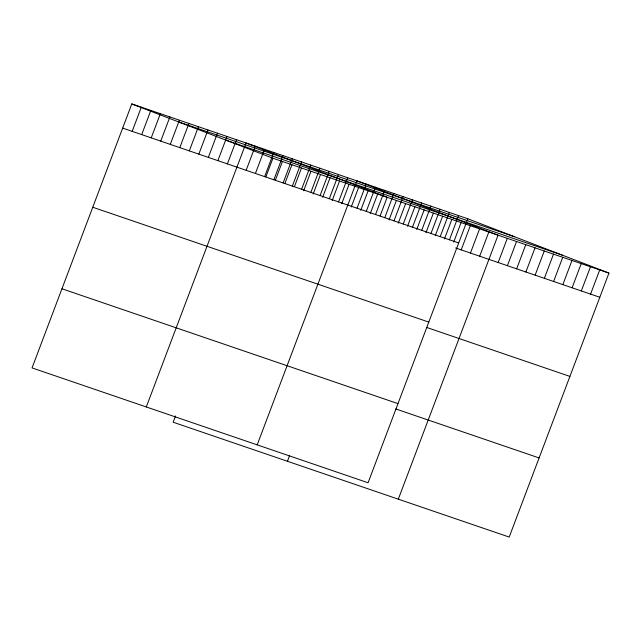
<?xml version="1.0" encoding="UTF-8"?>
<svg xmlns="http://www.w3.org/2000/svg" width="641" height="641" viewBox="0 0 641 641"><rect width="100%" height="100%" fill="white"/><g stroke="black" fill="none" stroke-linecap="round" stroke-linejoin="round"><path stroke-width="0.96" d="M467.834 218.781L131.798 103.93L32.05 367.91L368.078 482.761L467.834 218.781L608.95 273.09L509.202 537.07L173.166 422.219L175.546 415.929M132.182 131.357L141.316 107.183M141.709 134.618L150.843 110.436M151.228 137.871L160.362 113.689M160.747 141.124L169.881 116.95M170.266 144.377L179.4 120.204M179.792 147.63L188.927 123.457M189.311 150.883L198.446 126.71M198.83 154.136L207.964 129.963M208.349 157.39L217.483 133.216M217.876 160.651L227.01 136.469M227.395 163.904L236.529 139.722M146.3 406.955L246.048 142.983L387.172 197.292L380.145 215.889M246.152 170.314L255.294 146.14M255.398 173.471L264.533 149.297M264.637 176.628L273.771 152.454M265.895 176.836L272.922 158.239L608.95 273.09M273.875 179.792L283.01 155.611M275.414 180.089L282.441 161.492M283.122 182.949L292.256 158.768M284.933 183.35L291.959 164.753M292.36 186.106L301.494 161.933M294.451 186.603L301.478 168.006M301.599 189.263L310.733 165.09M303.626 190.786L311.005 171.259M310.845 192.42L319.979 168.246M313.145 194.039L320.524 174.512M320.083 195.577L329.218 171.403M322.663 197.292L330.043 177.765M329.322 198.742L338.456 174.56M332.19 200.545L339.562 181.018M338.56 201.899L347.702 177.725M341.709 203.798L349.089 184.271M257.193 444.862L356.941 180.882L498.057 235.191L398.309 499.171M351.228 207.051L358.607 187.525M357.045 208.213L366.179 184.039M360.747 210.312L368.126 190.786M366.283 211.37L375.418 187.196M370.274 213.565L377.645 194.039M375.53 214.535L384.664 190.353M287.424 461.272L289.46 455.871M384.768 217.692L393.903 193.51M389.031 219.975L396.41 200.449M394.007 220.849L403.141 196.675M398.269 223.132L405.649 203.606M403.253 224.005L412.387 199.832M407.516 226.289L414.895 206.763M412.492 227.162L421.626 202.989M416.754 229.454L424.134 209.928M421.73 230.319L430.864 206.146M425.993 232.611L433.372 213.084M430.968 233.484L440.111 209.303M435.239 235.768L442.619 216.241M440.215 236.641L449.349 212.467M444.477 238.925L451.857 219.398M449.453 239.798L458.587 215.624M453.716 242.082L461.095 222.555M461.2 249.894L470.334 225.712M470.446 253.051L479.58 228.877M479.684 256.208L488.819 232.034M498.169 262.522L507.303 238.348M507.408 265.686L516.542 241.505M516.646 268.843L525.78 244.662M525.884 272L535.027 247.827M535.131 275.157L544.265 250.984M544.369 278.314L553.504 254.14M553.608 281.479L562.742 257.297M562.854 284.636L571.988 260.454M572.092 287.793L581.227 263.619M581.331 290.95L590.465 266.776M590.577 294.107L599.712 269.933M178.366 121.854L514.403 236.705M226.353 140.315L562.381 255.166M122.663 128.104L458.692 242.955M455.655 247.995L599.816 297.264M92.761 207.243L428.789 322.094M426.682 327.447L569.913 376.403M61.953 288.77L397.981 403.622M395.874 408.982L539.105 457.938M131.798 103.93L272.922 158.239"/></g></svg>
